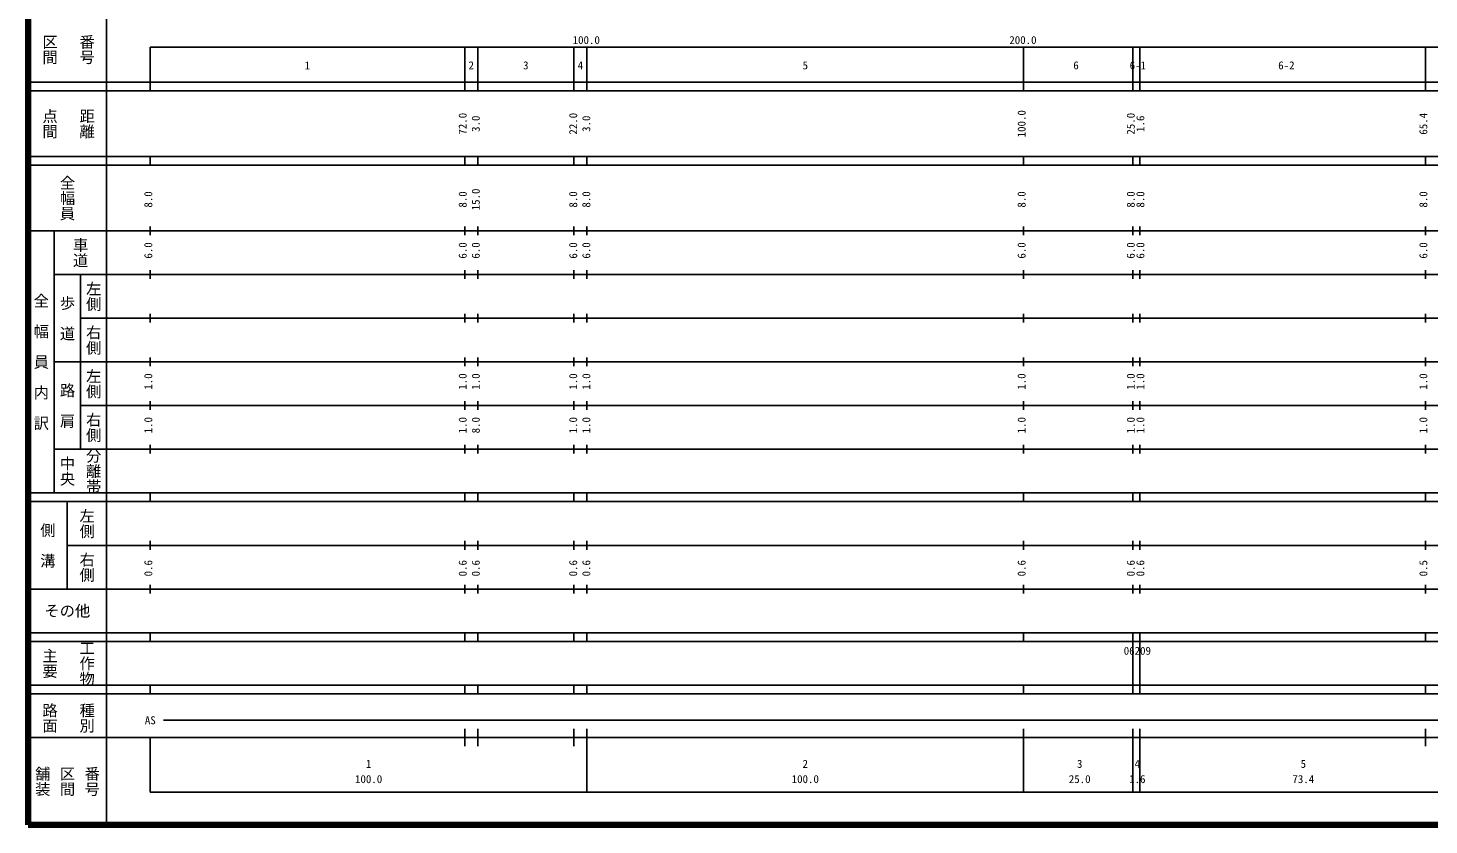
# Model space of a CAD drawing. Units: millimetres on the paper, enlarged 1000 times. Extents: x 40000 to 680000, y 20000 to 380000.
# Drawn here: x 40000 to 360832, y 20000 to 202409 of the extents above; entities that cross this region are included whole.
import ezdxf
from ezdxf.enums import TextEntityAlignment as Align

# ---------------------------------------------------------------- set-up
doc = ezdxf.new("R2010")
doc.units = ezdxf.units.MM
doc.header["$LTSCALE"] = 1000
doc.layers.add('M-TTL', color=2, linetype='Continuous', lineweight=140)
doc.layers.add('M-TTL-BAND', color=7, linetype='Continuous', lineweight=25)
doc.styles.add('@ＭＳ ゴシック', font='')
doc.styles.add('ＭＳ ゴシック', font='')
doc.styles.get('@ＭＳ ゴシック').set_extended_font_data('@MS Gothic')
doc.styles.get('ＭＳ ゴシック').set_extended_font_data('MS Gothic')

msp = doc.modelspace()

# ---------------------------------------------------------------- linework, layer by layer
at = {"layer": 'M-TTL'}
for p, q in [((40000, 380000), (40000, 20000)), ((40000, 20000), (680000, 20000))]:
    msp.add_line(p, q, dxfattribs=at)
at = {"layer": 'M-TTL-BAND'}
for p, q in [((58000, 370000), (58000, 20000)), ((68000, 198000), (579000, 198000)), ((68000, 198000), (68000, 188000)), ((140000, 188000), (140000, 198000)), ((143000, 188000), (143000, 198000)), ((165000, 188000), (165000, 198000)), ((168000, 188000), (168000, 198000)), ((268000, 188000), (268000, 198000)), ((293000, 188000), (293000, 198000)), ((294600, 188000), (294600, 198000)), ((360000, 188000), (360000, 198000)), ((40000, 190000), (579000, 190000)), ((40000, 188000), (579000, 188000)), ((40000, 173000), (579000, 173000)), ((40000, 171000), (579000, 171000)), ((68000, 171000), (68000, 173000)), ((140000, 171000), (140000, 173000)), ((143000, 171000), (143000, 173000)), ((165000, 171000), (165000, 173000)), ((168000, 171000), (168000, 173000)), ((268000, 171000), (268000, 173000)), ((293000, 171000), (293000, 173000)), ((294600, 171000), (294600, 173000)), ((360000, 171000), (360000, 173000)), ((40000, 156000), (579000, 156000)), ((46000, 96000), (46000, 156000)), ((68000, 155000), (68000, 157000)), ((140000, 155000), (140000, 157000)), ((143000, 155000), (143000, 157000)), ((165000, 155000), (165000, 157000)), ((168000, 155000), (168000, 157000)), ((268000, 155000), (268000, 157000)), ((293000, 155000), (293000, 157000)), ((294600, 155000), (294600, 157000)), ((360000, 155000), (360000, 157000)), ((46000, 146000), (579000, 146000)), ((52000, 146000), (52000, 106000)), ((68000, 145000), (68000, 147000)), ((140000, 145000), (140000, 147000)), ((143000, 145000), (143000, 147000)), ((165000, 145000), (165000, 147000)), ((168000, 145000), (168000, 147000)), ((268000, 145000), (268000, 147000)), ((293000, 145000), (293000, 147000)), ((294600, 145000), (294600, 147000)), ((360000, 145000), (360000, 147000)), ((52000, 136000), (579000, 136000)), ((68000, 135000), (68000, 137000)), ((140000, 135000), (140000, 137000)), ((143000, 135000), (143000, 137000)), ((165000, 135000), (165000, 137000)), ((168000, 135000), (168000, 137000)), ((268000, 135000), (268000, 137000)), ((293000, 135000), (293000, 137000)), ((294600, 135000), (294600, 137000)), ((360000, 135000), (360000, 137000)), ((46000, 126000), (579000, 126000)), ((68000, 125000), (68000, 127000)), ((140000, 125000), (140000, 127000)), ((143000, 125000), (143000, 127000)), ((165000, 125000), (165000, 127000)), ((168000, 125000), (168000, 127000)), ((268000, 125000), (268000, 127000)), ((293000, 125000), (293000, 127000)), ((294600, 125000), (294600, 127000)), ((360000, 125000), (360000, 127000)), ((52000, 116000), (579000, 116000)), ((68000, 115000), (68000, 117000)), ((140000, 115000), (140000, 117000)), ((143000, 115000), (143000, 117000)), ((165000, 115000), (165000, 117000)), ((168000, 115000), (168000, 117000)), ((268000, 115000), (268000, 117000)), ((293000, 115000), (293000, 117000)), ((294600, 115000), (294600, 117000)), ((360000, 115000), (360000, 117000)), ((46000, 106000), (579000, 106000)), ((68000, 105000), (68000, 107000)), ((140000, 105000), (140000, 107000)), ((143000, 105000), (143000, 107000)), ((165000, 105000), (165000, 107000)), ((168000, 105000), (168000, 107000)), ((268000, 105000), (268000, 107000)), ((293000, 105000), (293000, 107000)), ((294600, 105000), (294600, 107000)), ((360000, 105000), (360000, 107000)), ((40000, 96000), (579000, 96000)), ((40000, 94000), (579000, 94000)), ((49000, 94000), (49000, 74000)), ((68000, 94000), (68000, 96000)), ((140000, 94000), (140000, 96000)), ((143000, 94000), (143000, 96000)), ((165000, 94000), (165000, 96000)), ((168000, 94000), (168000, 96000)), ((268000, 94000), (268000, 96000)), ((293000, 94000), (293000, 96000)), ((294600, 94000), (294600, 96000)), ((360000, 94000), (360000, 96000)), ((49000, 84000), (579000, 84000)), ((68000, 83000), (68000, 85000)), ((140000, 83000), (140000, 85000)), ((143000, 83000), (143000, 85000)), ((165000, 83000), (165000, 85000)), ((168000, 83000), (168000, 85000)), ((268000, 83000), (268000, 85000)), ((293000, 83000), (293000, 85000)), ((294600, 83000), (294600, 85000)), ((360000, 83000), (360000, 85000)), ((40000, 74000), (579000, 74000)), ((68000, 73000), (68000, 75000)), ((140000, 73000), (140000, 75000)), ((143000, 73000), (143000, 75000)), ((165000, 73000), (165000, 75000)), ((168000, 73000), (168000, 75000)), ((268000, 73000), (268000, 75000)), ((293000, 73000), (293000, 75000)), ((294600, 73000), (294600, 75000)), ((360000, 73000), (360000, 75000)), ((40000, 64000), (579000, 64000)), ((40000, 62000), (579000, 62000)), ((68000, 62000), (68000, 64000)), ((140000, 62000), (140000, 64000)), ((143000, 62000), (143000, 64000)), ((165000, 62000), (165000, 64000)), ((168000, 62000), (168000, 64000)), ((268000, 62000), (268000, 64000)), ((293000, 62000), (293000, 64000)), ((293000, 52000), (293000, 62000)), ((294600, 62000), (294600, 64000)), ((294600, 52000), (294600, 62000)), ((360000, 62000), (360000, 64000)), ((40000, 52000), (579000, 52000)), ((68000, 50000), (68000, 52000)), ((140000, 50000), (140000, 52000)), ((143000, 50000), (143000, 52000)), ((165000, 50000), (165000, 52000)), ((168000, 50000), (168000, 52000)), ((268000, 50000), (268000, 52000)), ((293000, 50000), (293000, 52000)), ((294600, 50000), (294600, 52000)), ((360000, 50000), (360000, 52000)), ((40000, 50000), (579000, 50000)), ((71000, 44000), (565000, 44000)), ((140000, 38000), (140000, 42000)), ((143000, 38000), (143000, 42000)), ((165000, 38000), (165000, 42000)), ((168000, 27500), (168000, 42000)), ((268000, 27500), (268000, 42000)), ((293000, 27500), (293000, 42000)), ((294600, 27500), (294600, 42000)), ((360000, 38000), (360000, 42000)), ((40000, 40000), (579000, 40000)), ((68000, 40000), (68000, 27500)), ((68000, 27500), (579000, 27500))]:
    msp.add_line(p, q, dxfattribs=at)

# ---------------------------------------------------------------- texts
at = {"layer": 'M-TTL-BAND', "style": '@ＭＳ ゴシック'}
for s, p in [('区間', (45000, 197500)), ('番号', (53500, 197500)), ('点間', (45000, 180500)), ('距離', (53500, 180500)), ('全幅員', (49000, 163500)), ('車道', (52000, 151000)), ('全\u3000幅\u3000員\u3000内\u3000訳', (43000, 126000)), ('左側', (55000, 141000)), ('歩\u3000道', (49000, 136000)), ('右側', (55000, 131000)), ('左側', (55000, 121000)), ('路\u3000肩', (49000, 116000)), ('右側', (55000, 111000)), ('分離帯', (55000, 101000)), ('中央', (49000, 101000)), ('左側', (53500, 89000)), ('側\u3000溝', (44500, 84000)), ('右側', (53500, 79000)), ('工作物', (53500, 57000)), ('主要', (45000, 57000)), ('路面', (45000, 44500)), ('種別', (53500, 44500)), ('舗装', (43333, 30000)), ('区間', (49000, 30000)), ('番号', (54667, 30000))]:
    msp.add_text(s, height=2566, rotation=270, dxfattribs=at).set_placement(p, align=Align.MIDDLE_CENTER)
at = {"layer": 'M-TTL-BAND', "style": 'ＭＳ ゴシック'}
for s, p in [('100.0', (167844, 198195)), ('200.0', (267844, 198195)), ('1', (104000, 192405)), ('2', (141500, 192405)), ('3', (154000, 192405)), ('4', (166500, 192405)), ('5', (218000, 192405)), ('6', (280003, 192405)), ('6-1', (294158, 192405)), ('6-2', (328173, 192405)), ('AS', (68000, 42500)), ('1', (118000, 32523)), ('2', (218000, 32523)), ('3', (280844, 32523)), ('4', (294046, 32523)), ('5', (332053, 32523)), ('100.0', (118000, 29033)), ('100.0', (218000, 29033)), ('25.0', (280844, 29033)), ('1.6', (294046, 29033)), ('73.4', (332053, 29033))]:
    msp.add_text(s, height=1833, dxfattribs=at).set_placement(p, align=Align.BOTTOM_CENTER)
for s, p in [('100.0', (269000, 180500)), ('65.4', (361000, 180500)), ('72.0', (141000, 180500)), ('3.0', (144000, 180500)), ('22.0', (166309, 180500)), ('3.0', (169309, 180500)), ('25.0', (294000, 180500)), ('1.6', (296200, 180500)), ('8.0', (69000, 163174)), ('8.0', (141000, 163174)), ('15.0', (144000, 163174)), ('8.0', (166309, 163174)), ('8.0', (169309, 163174)), ('8.0', (269000, 163174)), ('8.0', (294000, 163174)), ('8.0', (296200, 163174)), ('8.0', (361000, 163174)), ('6.0', (69000, 151500)), ('6.0', (141000, 151500)), ('6.0', (144000, 151500)), ('6.0', (166309, 151500)), ('6.0', (169309, 151500)), ('6.0', (269000, 151500)), ('6.0', (294000, 151500)), ('6.0', (296200, 151500)), ('6.0', (361000, 151500)), ('1.0', (69000, 121500)), ('1.0', (141000, 121500)), ('1.0', (144000, 121500)), ('1.0', (166309, 121500)), ('1.0', (169309, 121500)), ('1.0', (269000, 121500)), ('1.0', (294000, 121500)), ('1.0', (296200, 121500)), ('1.0', (361000, 121500)), ('1.0', (69000, 111500)), ('1.0', (141000, 111500)), ('8.0', (144000, 111500)), ('1.0', (166309, 111500)), ('1.0', (169309, 111500)), ('1.0', (269000, 111500)), ('1.0', (294000, 111500)), ('1.0', (296200, 111500)), ('1.0', (361000, 111500)), ('0.6', (69000, 78764)), ('0.6', (141000, 78764)), ('0.6', (144000, 78764)), ('0.6', (166309, 78764)), ('0.6', (169309, 78764)), ('0.6', (269000, 78764)), ('0.6', (294000, 78764)), ('0.6', (296200, 78764)), ('0.5', (361000, 78764))]:
    msp.add_text(s, height=1833, rotation=90, dxfattribs=at).set_placement(p, align=Align.BOTTOM_CENTER)
msp.add_text('その他', height=2566, dxfattribs=at).set_placement((49000, 69000), align=Align.MIDDLE_CENTER)
msp.add_text('06209', height=1833, dxfattribs=at).set_placement((290928, 58405), align=Align.BOTTOM_LEFT)

doc.saveas('drawing.dxf')
